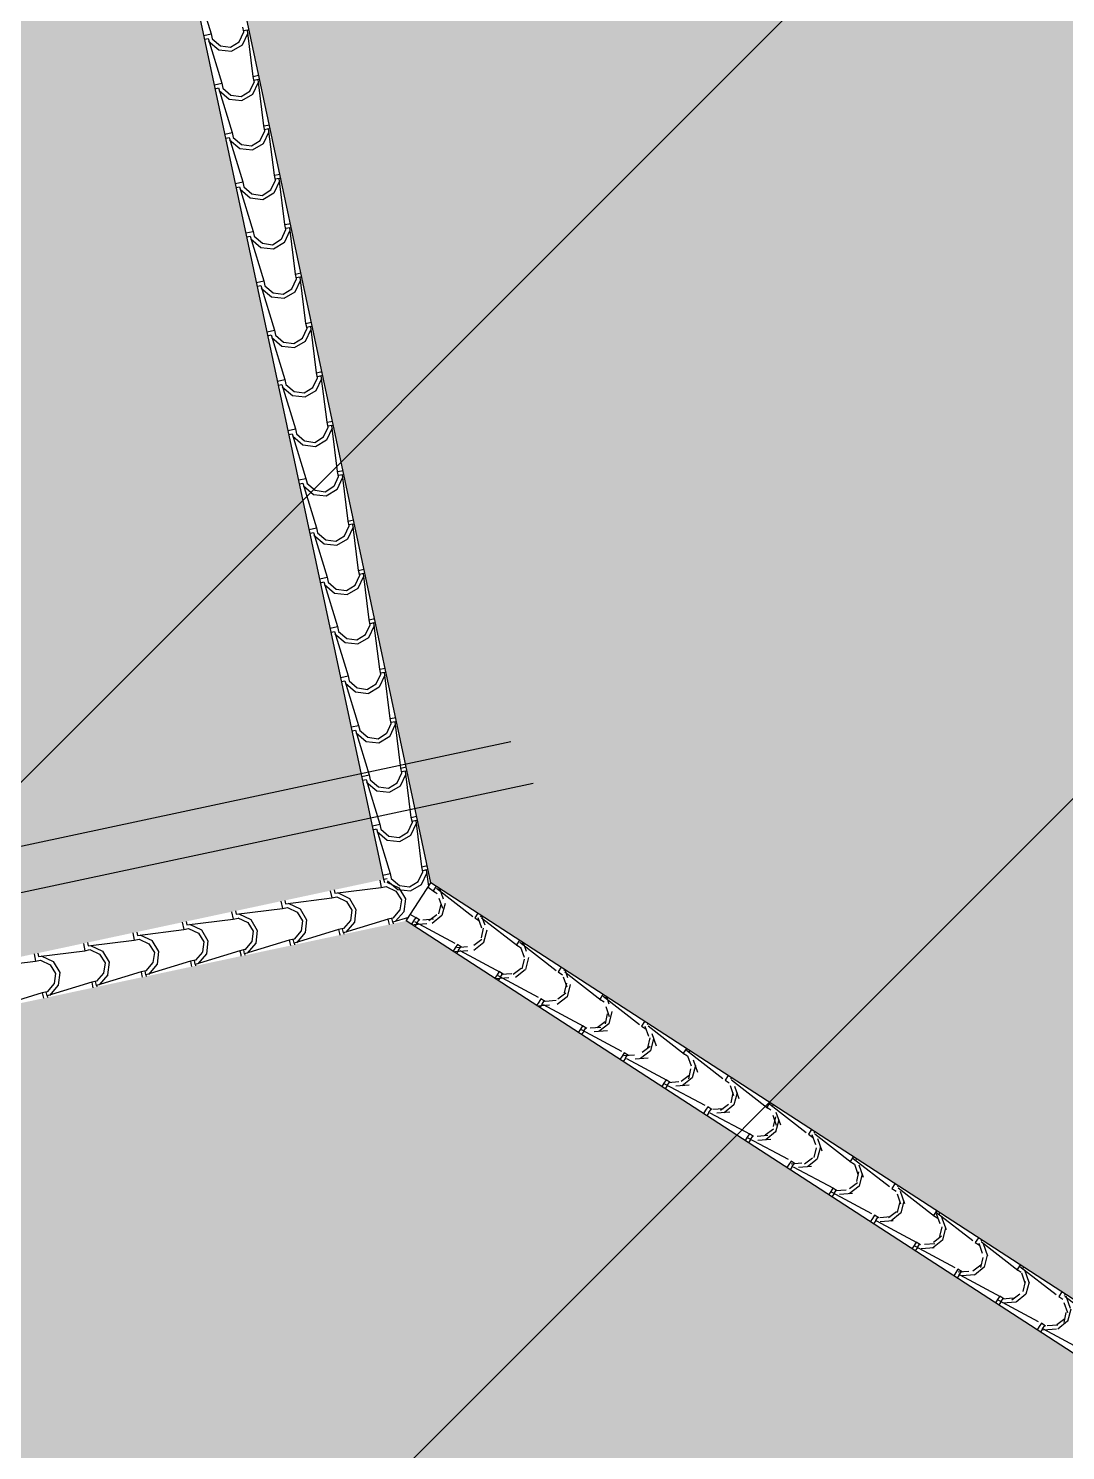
# Model space of a CAD drawing. Header units: millimetres. Extents: x 648844 to 649530, y 1246379 to 1246752.
# Drawn here: x 649046.106 to 649049.538, y 1246525.591 to 1246530.296 of the extents above; entities that cross this region are included whole.
import ezdxf

# ---------------------------------------------------------------- set-up
doc = ezdxf.new("R2010")
doc.units = ezdxf.units.MM
doc.header["$LTSCALE"] = 20
doc.header["$MEASUREMENT"] = 0
doc.layers.get('0').update_dxf_attribs({"linetype": 'CONTINUOUS'})
doc.layers.add('TECHO', color=30, linetype='CONTINUOUS')

# ---------------------------------------------------------------- blocks, each defined once
blk = doc.blocks.new('TEJA45')
at = {"layer": 'TECHO'}
for p, q in [((-3.500007189749034, 0.9300770588549305), (-3.400754738403336, 1.048234568486471)), ((-3.509412505711303, 0.9395193922847085), (-3.512979565302295, 0.943086451875697)), ((-3.306169896513282, 0.9536920293157962), (-3.424327406144826, 0.8544395779700977)), ((-3.618164910221822, 0.8119195882518788), (-3.518912458876123, 0.9300770978834194)), ((-3.530861399734214, 0.8802904329595833), (-3.524953476243887, 0.9240087892122979)), ((-3.518865109162199, 0.9300667888338054), (-3.522432168753198, 0.933633848424801)), ((-3.518865109162228, 0.9300667888337877), (-3.509412505711325, 0.9206141853828846)), ((-3.516489708325459, 0.8829947965161828), (-3.511763441063081, 0.918442005792933)), ((-3.511775656573924, 0.9182510345201713), (-3.499959902260294, 0.9300667888337983)), ((-3.4999599022604, 0.9300667888337983), (-3.509412505711303, 0.9395193922847014)), ((-3.511776022456154, 0.8425981969055734), (-3.530681245673541, 0.8804085627928195)), ((-3.502139469723382, 0.8522564720081682), (-3.516318383446141, 0.8829775089103755)), ((-3.471447450350816, 0.8380651689696457), (-3.502168487253023, 0.8522440826924047)), ((-3.424339074653325, 0.8544459612266415), (-3.436154828966956, 0.8426302069130145)), ((-3.406913548124315, 0.8370204346977168), (-3.42433907465319, 0.8544459612265918)), ((-3.736322630694765, 0.693762117648653), (-3.637070179349067, 0.8119196272801936)), ((-3.649019975290479, 0.7621320565275838), (-3.643112051800152, 0.8058504127802983)), ((-3.637022652298469, 0.8119092456975316), (-3.640589711889469, 0.8154763052885272)), ((-3.637022652298498, 0.8119092456975174), (-3.627570048847595, 0.8024566422466144)), ((-3.634647158939579, 0.7648383154281468), (-3.629920891677202, 0.800285524704897)), ((-3.627570048847574, 0.8213618491484418), (-3.631137108438566, 0.8249289087394338)), ((-3.629933199710202, 0.8000934913838975), (-3.618117445396571, 0.8119092456975245)), ((-3.61811744539667, 0.8119092456975316), (-3.627570048847574, 0.8213618491484347)), ((-3.424327367116383, 0.8355343088429557), (-3.542484876747928, 0.7362818574972572)), ((-3.473990418695976, 0.8237293961773489), (-3.511800784583222, 0.8426346193947367)), ((-3.430350086447064, 0.8294995576763391), (-3.474068442699782, 0.8235916341860161)), ((-3.436022991562787, 0.8426460836249312), (-3.471470200839534, 0.8379198163625574)), ((-3.416366151575211, 0.8275678312468173), (-3.424339074653183, 0.8355407543247892)), ((-3.629933552334919, 0.7244404656576862), (-3.648838775552306, 0.7622508315449323)), ((-3.620295878494325, 0.7341000088174248), (-3.634474792217084, 0.764821045719632)), ((-3.745727591983844, 0.703204306012168), (-3.749294651574829, 0.7067713656031565)), ((-3.542484837719485, 0.7173765883701151), (-3.660642347351029, 0.6181241370244166)), ((-3.592148149943888, 0.705571866298591), (-3.629958515831134, 0.7244770895159789)), ((-3.589603913543165, 0.719908760199516), (-3.620324950445372, 0.734087673922275)), ((-3.548508462881806, 0.7113409821196583), (-3.592226819134524, 0.7054330586293354)), ((-3.554179472650858, 0.7244886330107718), (-3.589626681927605, 0.719762365748398)), ((-3.542496617789602, 0.7362884180903713), (-3.554312372103233, 0.7244726637767442)), ((-3.525071091260585, 0.7188628915614501), (-3.54249661778946, 0.7362884180903251)), ((-3.534523694711481, 0.7094102881105471), (-3.542496617789453, 0.7173832111885154)), ((-3.854480351167602, 0.5756046470455338), (-3.755227899821904, 0.6937621566770744)), ((-3.767178550847227, 0.6439736800919889), (-3.7612706273569, 0.6876920363447034)), ((-3.75518019543474, 0.6937517025612614), (-3.758747255025732, 0.697318762152257)), ((-3.755180195434768, 0.6937517025612472), (-3.745727591983865, 0.6842990991103441)), ((-3.752804609553827, 0.6466818343392049), (-3.74807834229145, 0.682129043615955)), ((-3.748090742846479, 0.6819359482476237), (-3.736274988532848, 0.6937517025612507)), ((-3.736274988532941, 0.6937517025612578), (-3.745727591983844, 0.7032043060121609)), ((-3.748091082213669, 0.6062827344097776), (-3.766996305431057, 0.6440931002970238)), ((-3.738452287264877, 0.6159435456258606), (-3.752631200987636, 0.6466645825280679)), ((-3.707760376733852, 0.601752351428626), (-3.738481413636059, 0.6159312651513851)), ((-3.66065416092588, 0.618130874954101), (-3.67246991523951, 0.606315120640474)), ((-3.643228634396856, 0.6007053484251763), (-3.660654160925731, 0.6181308749540513)), ((-3.972638071640318, 0.4574471764425745), (-3.87338562029462, 0.5756046860741151)), ((-3.885337126403741, 0.5258153036581881), (-3.879429202913414, 0.5695336599109027)), ((-3.873337738571017, 0.5755941594249876), (-3.876904798162009, 0.5791612190159832)), ((-3.873337738571045, 0.5755941594249734), (-3.863885135120142, 0.5661415559740703)), ((-3.863885135120121, 0.5850467628758977), (-3.867452194711113, 0.5886138224668898)), ((-3.866248285982756, 0.5637784051113499), (-3.854432531669126, 0.5755941594249769)), ((-3.854432531669218, 0.5755941594249876), (-3.863885135120121, 0.5850467628758906)), ((-3.66064230832248, 0.5992188678973811), (-3.778799817954024, 0.4999664165516826)), ((-3.710305881191765, 0.5874143364198297), (-3.748116247079011, 0.6063195596372175)), ((-3.666666839313869, 0.59318240656334), (-3.710385195566587, 0.587274483073017)), ((-3.672335953740742, 0.6063311823963673), (-3.707783163017488, 0.6016049151339935)), ((-3.652681237847752, 0.5912527449742733), (-3.660654160925723, 0.5992256680522452)), ((-3.86624861209242, 0.4881250031618727), (-3.885153835309808, 0.5259353690491189)), ((-3.870962060168189, 0.5285253532493641), (-3.866235792905812, 0.5639725625261143)), ((-3.856608696035053, 0.497787082433458), (-3.870787609757812, 0.5285081193356653)), ((-3.778799778925574, 0.481061147424537), (-3.896957288557118, 0.3818086960788385)), ((-3.828463612439649, 0.4692568065410647), (-3.866273978326895, 0.4881620297584526)), ((-3.825916839926194, 0.4835959426584964), (-3.856637876828401, 0.4977748563812554)), ((-3.784825215748612, 0.4750238310066557), (-3.82854357200133, 0.4691159075163327)), ((-3.790492434829723, 0.4881737317820871), (-3.825939644106469, 0.4834474645197133)), ((-3.778811704062157, 0.4999733318178308), (-3.790627458375788, 0.4881575775042037)), ((-3.761386177533133, 0.4825478052889061), (-3.778811704062008, 0.499973331817781)), ((-3.770838780984036, 0.4730952018380066), (-3.778811704062001, 0.4810681249159714)), ((-4.090795792113177, 0.3392897058394375), (-3.991543340767478, 0.4574472154709781)), ((-4.00349570195975, 0.4076569272280004), (-3.997587778469423, 0.451375283480715)), ((-3.99149528170728, 0.4574366162887209), (-3.995062341298265, 0.4610036758797094)), ((-3.991495281707316, 0.4574366162886996), (-3.982042678256413, 0.4479840128377965)), ((-3.98911951078243, 0.4103688721604328), (-3.984393243520053, 0.445816081437183)), ((-3.982042678256384, 0.4668892197396239), (-3.985609737847369, 0.4704562793306124)), ((-3.984405829119034, 0.4456208619750761), (-3.972590074805403, 0.4574366162887031)), ((-3.972590074805481, 0.4574366162887173), (-3.982042678256384, 0.4668892197396204)), ((-3.984406141971199, 0.3699672719140104), (-4.003311365188587, 0.4077776378012565)), ((-3.974765104806004, 0.379630619242711), (-3.988944018528763, 0.4103516561449183)), ((-3.944073303117726, 0.3654395338879866), (-3.974794340019933, 0.3796184476107456)), ((-3.896969247198435, 0.3818157886815605), (-3.908785001512065, 0.3700000343679335)), ((-3.879543720669396, 0.3643902621526323), (-3.896969247198271, 0.3818157886815072)), ((-4.208953512586021, 0.2211322352363077), (-4.109701061240322, 0.3392897448678482)), ((-4.121654277516505, 0.2894985507923984), (-4.115746354026179, 0.333216907045113)), ((-4.109652824843558, 0.3392790731524506), (-4.11321988443455, 0.3428461327434462)), ((-4.109652824843586, 0.3392790731524329), (-4.100200221392683, 0.3298264697015298)), ((-4.100200221392662, 0.3487316766033537), (-4.103767280983654, 0.3522987361943422)), ((-4.102563372255311, 0.3274633188388023), (-4.09074761794168, 0.3392790731524293)), ((-4.090747617941759, 0.3392790731524435), (-4.100200221392662, 0.3487316766033466)), ((-3.896957249528676, 0.3629034269516929), (-4.01511475916022, 0.2636509756059944)), ((-3.946621343687589, 0.3510992766623282), (-3.984431709574835, 0.3700044998797161)), ((-3.902983592182473, 0.3568652554500957), (-3.946701948435191, 0.3509573319597727)), ((-3.908648915917794, 0.3700162811679313), (-3.944096125194541, 0.3652900139055575)), ((-3.888996324120292, 0.3549376587017328), (-3.896969247198264, 0.3629105817797047)), ((-4.10256367184995, 0.2518095406661018), (-4.121468895067338, 0.289619906553348)), ((-4.107276961396558, 0.2922123910723933), (-4.10255069413418, 0.3276596003491434)), ((-4.092921513576556, 0.2614741560511469), (-4.107100427299315, 0.2921951929533542)), ((-4.015114720131734, 0.2447457064788843), (-4.133272229763278, 0.1454932551331858)), ((-4.064779074935451, 0.2329417467835526), (-4.102589440822697, 0.2518469700009405)), ((-4.062229766308398, 0.247283125117093), (-4.092950803210606, 0.2614620388398521)), ((-4.021141968616334, 0.2387066798935287), (-4.064860324869052, 0.2327987564032057)), ((-4.026805397007671, 0.2518588305535268), (-4.062252606284417, 0.247132563291153)), ((-4.015126790334712, 0.2636582455452903), (-4.026942544648342, 0.2518424912316632)), ((-3.997701263805673, 0.246232719016362), (-4.015126790334548, 0.263658245545237)), ((-4.007153867256569, 0.2367801155654625), (-4.015126790334541, 0.2447530386434345)), ((-4.327111233058744, 0.1029747646333448), (-4.227858781713046, 0.2211322742648854)), ((-4.239812853073012, 0.1713401743586012), (-4.233904929582685, 0.2150585306113157)), ((-4.227810367979828, 0.2211215300161697), (-4.231377427570827, 0.2246885896071689)), ((-4.227810367979856, 0.2211215300161555), (-4.218357764528953, 0.2116689265652525)), ((-4.22543441201104, 0.1740559099816537), (-4.220708144748663, 0.2095031192584038)), ((-4.218357764528932, 0.2305741334670763), (-4.221924824119924, 0.2341411930580684)), ((-4.220720915391588, 0.2093057757025285), (-4.208905161077958, 0.2211215300161555)), ((-4.208905161078029, 0.2211215300161768), (-4.218357764528932, 0.2305741334670799)), ((-4.220721201728708, 0.1336518094182217), (-4.239626424946096, 0.1714621753054679)), ((-4.211077922346732, 0.1433176928587514), (-4.225256836069491, 0.1740387297609587)), ((-4.180386229499931, 0.1291267163465832), (-4.211107266402138, 0.1433056300693423)), ((-4.133284333470989, 0.14550070240902), (-4.14510008778462, 0.133684948095393)), ((-4.115858806941944, 0.1280751758800847), (-4.133284333470819, 0.1455007024089596)), ((-4.381066017177957, 0.06124925080029442), (-4.346016502185769, 0.1029748036619225)), ((-4.35797142862927, 0.05318179792661226), (-4.352063505138943, 0.09690015417932685)), ((-4.345967911116098, 0.1029639868798995), (-4.349534970707083, 0.106531046470888)), ((-4.345967911116134, 0.1029639868798853), (-4.336515307665231, 0.09351138342898224)), ((-4.336515307665202, 0.1124165903308096), (-4.340082367256187, 0.1159836499217981)), ((-4.338878458527866, 0.0911482325662547), (-4.327062704214235, 0.1029639868798817)), ((-4.327062704214299, 0.1029639868798995), (-4.336515307665202, 0.1124165903308025)), ((-4.13327219073485, 0.1265879860060402), (-4.251429700366394, 0.02733553466034166)), ((-4.182936806183349, 0.1147842169048019), (-4.220747172070595, 0.1336894401221898)), ((-4.139300345048383, 0.1205481043372068), (-4.183018701301101, 0.1146401808468838)), ((-4.144961878098442, 0.1337013799390085), (-4.180409087375189, 0.1289751126766348)), ((-4.12531141039284, 0.1186225724291852), (-4.133284333470812, 0.1265954955071535)), ((-4.381066017177965, 0.07500000000003837), (-4.381066017177972, -0.07499999999996376)), ((-4.338878731607451, 0.01549407817028481), (-4.357783954824839, 0.05330444405753099)), ((-4.343591862625289, 0.05589942889270816), (-4.338865595362911, 0.09134663816945832)), ((-4.329234331117675, 0.02516122966800793), (-4.343413244840434, 0.05588226657021522)), ((-4.30109453743124, -0.003373312973963039), (-4.338904903318486, 0.01553191024342482)), ((-4.30109453743124, 0.003373312974005671), (-4.338904903318486, -0.01553191024338219)), ((-4.298542692691456, 0.01097030757607342), (-4.329263729593663, 0.02514922129883246)), ((-4.257458721482493, -0.002389528778763861), (-4.301177077735211, 0.003518394711559125)), ((-4.257458721483125, 0.002389528780526007), (-4.301177077735844, -0.003518394709796979)), ((-4.263118359186514, 0.01554392932484205), (-4.29856556846326, 0.01081766206246826)), ((-4.251441876607267, 0.02734315927274977), (-4.263257630920897, 0.01552740495912275)), ((-4.234016350078214, 0.009917632743814409), (-4.251441876607089, 0.02734315927269293)), ((-4.243468953529117, 0.0004650292929184729), (-4.251441876607082, 0.008437952370883295)), ((-4.338878731607565, -0.01549407817016046), (-4.357783954824953, -0.05330444405740664)), ((-4.329234331119117, -0.0251612296676953), (-4.343413244841877, -0.05588226656990258)), ((-4.298542692692415, -0.01097030757503248), (-4.329263729594622, -0.02514922129779151)), ((-4.26311835918694, -0.01554392932355597), (-4.298565568463687, -0.01081766206118218)), ((-4.251441876607259, -0.0273431592726503), (-4.26325763092089, -0.01552740495902327)), ((-4.243468953529124, -0.0004650292928261024), (-4.251441876607103, -0.008437952370801582)), ((-4.234016350078228, -0.009917632743729143), (-4.251441876607103, -0.02734315927260411)), ((-4.133272190734765, -0.1265879860058945), (-4.251429700366309, -0.027335534660196)), ((-4.381066017177957, -0.06124925080087706), (-4.346016502186039, -0.102974803662196)), ((-4.35797142863111, -0.05318179792779887), (-4.352063505140784, -0.09690015418051345)), ((-4.345967911116119, -0.1029639868798107), (-4.336515307665216, -0.09351138342890764)), ((-4.343591862623768, -0.05589942889180222), (-4.338865595361391, -0.09134663816855237)), ((-4.338878458527873, -0.09114823256618365), (-4.327062704214242, -0.1029639868798107)), ((-4.345967911116119, -0.1029639868798178), (-4.349534970707111, -0.1065310464708098)), ((-4.336515307665216, -0.1124165903307208), (-4.340082367256201, -0.1159836499217093)), ((-4.327062704214313, -0.1029639868798071), (-4.336515307665216, -0.1124165903307102)), ((-4.327111233059028, -0.1029747646336112), (-4.22785878171333, -0.2211322742651518)), ((-4.220721201728821, -0.133651809418069), (-4.239626424946209, -0.1714621753053152)), ((-4.182936806183335, -0.1147842169047451), (-4.220747172070581, -0.1336894401221329)), ((-4.18038622950089, -0.1291267163455458), (-4.211107266403097, -0.1433056300683049)), ((-4.139300345048618, -0.1205481043353416), (-4.183018701301336, -0.1146401808450186)), ((-4.144961878097952, -0.1337013799378433), (-4.180409087374699, -0.1289751126754695)), ((-4.133284333470982, -0.1455007024089205), (-4.145100087784613, -0.1336849480952935)), ((-4.125311410392847, -0.1186225724290999), (-4.133284333470819, -0.1265954955070754)), ((-4.115858806941951, -0.1280751758799994), (-4.133284333470826, -0.1455007024088779)), ((-4.239812853075087, -0.1713401743580043), (-4.23390492958476, -0.2150585306107189)), ((-4.225434412009413, -0.1740559099816323), (-4.220708144747036, -0.2095031192583825)), ((-4.211077922348551, -0.1433176928592701), (-4.22525683607131, -0.1740387297614774)), ((-4.015114720131677, -0.2447457064787315), (-4.133272229763222, -0.145493255133033)), ((-4.227810367979835, -0.2211215300160916), (-4.231377427570827, -0.22468858960708)), ((-4.227810367979849, -0.2211215300160809), (-4.218357764528946, -0.2116689265651779)), ((-4.218357764528939, -0.2305741334669946), (-4.221924824119924, -0.2341411930579831)), ((-4.220720915391595, -0.2093057757024575), (-4.208905161077965, -0.2211215300160845)), ((-4.208905161078043, -0.2211215300160916), (-4.218357764528946, -0.2305741334669946)), ((-4.208953512586156, -0.2211322352367517), (-4.109701061240457, -0.3392897448682923)), ((-4.064779074935444, -0.2329417467835064), (-4.10258944082269, -0.2518469700008943)), ((-4.021141968615652, -0.2387066798917949), (-4.06486032486837, -0.232798756401472)), ((-4.102563671850049, -0.2518095406659526), (-4.121468895067437, -0.2896199065531988)), ((-4.092921513577991, -0.2614741560508413), (-4.10710042730075, -0.2921951929530486)), ((-4.062229766308533, -0.2472831251156791), (-4.092950803210741, -0.2614620388384381)), ((-4.026805397007173, -0.2518588305523757), (-4.06225260628392, -0.2471325632900019)), ((-4.015126790334705, -0.2636582455451908), (-4.026942544648335, -0.2518424912315638)), ((-4.007153867256584, -0.2367801155653737), (-4.015126790334556, -0.2447530386433456)), ((-3.997701263805688, -0.2462327190162696), (-4.015126790334563, -0.2636582455451446)), ((-3.896957249528668, -0.3629034269514939), (-4.015114759160213, -0.2636509756057954)), ((-4.121654277518559, -0.2894985507918193), (-4.115746354028232, -0.3332169070445339)), ((-4.107276961395293, -0.2922123910696612), (-4.102550694132916, -0.3276596003464114)), ((-4.102563372255318, -0.3274633188387313), (-4.090747617941688, -0.3392790731523583)), ((-4.109652824843572, -0.3392790731523618), (-4.113219884434571, -0.3428461327433574)), ((-4.109652824843586, -0.3392790731523547), (-4.100200221392683, -0.3298264697014517)), ((-4.100200221392676, -0.3487316766032613), (-4.103767280983661, -0.3522987361942498)), ((-4.090747617941773, -0.3392790731523512), (-4.100200221392676, -0.3487316766032542)), ((-4.09079579211361, -0.3392897058395334), (-3.991543340767912, -0.457447215471074)), ((-3.984406141971292, -0.3699672719138363), (-4.003311365188679, -0.4077776378010824)), ((-3.946621343687561, -0.3510992766622749), (-3.984431709574807, -0.3700044998796628)), ((-3.94407330311784, -0.3654395338865797), (-3.974794340020047, -0.3796184476093387)), ((-3.902983592182693, -0.3568652554482519), (-3.946701948435411, -0.3509573319579289)), ((-3.908648915918178, -0.3700162811666665), (-3.944096125194925, -0.3652900139042927)), ((-3.896969247198427, -0.381815788681461), (-3.908785001512058, -0.370000034367834)), ((-3.888996324120313, -0.354937658701644), (-3.896969247198278, -0.3629105817796088)), ((-3.87954372066941, -0.3643902621525434), (-3.896969247198278, -0.3818157886814149)), ((-4.003495701961803, -0.4076569272274284), (-3.997587778471477, -0.451375283480143)), ((-3.989119510780938, -0.4103688721594914), (-3.984393243518561, -0.4458160814362415)), ((-3.974765104807034, -0.3796306192415919), (-3.988944018529793, -0.4103516561437992)), ((-3.778799778925574, -0.4810611474243274), (-3.896957288557118, -0.3818086960786289)), ((-3.991495281707294, -0.457436616288625), (-3.995062341298279, -0.4610036758796134)), ((-3.991495281707302, -0.457436616288625), (-3.982042678256398, -0.4479840128377219)), ((-3.982042678256391, -0.4668892197395316), (-3.985609737847383, -0.47045627933052)), ((-3.984405829119041, -0.4456208619750051), (-3.97259007480541, -0.4574366162886321)), ((-3.972590074805495, -0.457436616288625), (-3.982042678256398, -0.466889219739528)), ((-3.972638071640603, -0.4574471764428409), (-3.873385620294904, -0.5756046860743815)), ((-3.828463612439656, -0.4692568065410221), (-3.866273978326902, -0.4881620297584099)), ((-3.784825215747915, -0.4750238310049539), (-3.828543572000633, -0.4691159075146309)), ((-3.866248612092527, -0.4881250031617235), (-3.885153835309914, -0.5259353690489696)), ((-3.856608696036851, -0.4977870824339909), (-3.87078760975961, -0.5285081193361982)), ((-3.825916839927132, -0.4835959426574767), (-3.856637876829339, -0.4977748563802358)), ((-3.790492434830099, -0.4881737317808401), (-3.825939644106846, -0.4834474645184663)), ((-3.77881170406215, -0.4999733318177313), (-3.790627458375781, -0.4881575775041043)), ((-3.770838780984029, -0.4730952018379142), (-3.778811704062008, -0.4810681249158897)), ((-3.761386177533133, -0.4825478052888172), (-3.778811704062015, -0.4999733318176993)), ((-3.660642308322466, -0.5992188678971608), (-3.77879981795401, -0.4999664165514623)), ((-3.885337126405283, -0.5258153036612399), (-3.879429202914956, -0.5695336599139544)), ((-3.870962060166704, -0.5285253532484191), (-3.866235792904327, -0.5639725625251693)), ((-3.866248285982763, -0.5637784051112789), (-3.854432531669133, -0.5755941594249059)), ((-3.873337738571024, -0.5755941594249059), (-3.876904798162016, -0.5791612190158979)), ((-3.873337738571038, -0.5755941594248988), (-3.863885135120135, -0.5661415559739957)), ((-3.863885135120128, -0.585046762875816), (-3.86745219471112, -0.5886138224668045)), ((-3.854432531669225, -0.575594159424913), (-3.863885135120128, -0.585046762875816)), ((-3.854480351167879, -0.5756046470457967), (-3.755227899822181, -0.6937621566773373)), ((-3.748091082213755, -0.6062827344096036), (-3.766996305431142, -0.6440931002968497)), ((-3.710305881191751, -0.5874143364197764), (-3.748116247078997, -0.6063195596371642)), ((-3.707760376734775, -0.60175235142761), (-3.738481413636983, -0.615931265150369)), ((-3.666666839314047, -0.5931824065615281), (-3.710385195566765, -0.5872744830712051)), ((-3.672335953740216, -0.6063311823952517), (-3.707783163016963, -0.601604915132878)), ((-3.660654160925873, -0.6181308749540015), (-3.672469915239503, -0.6063151206403745)), ((-3.652681237847766, -0.591252744974188), (-3.660654160925738, -0.5992256680521599)), ((-3.64322863439687, -0.6007053484250875), (-3.660654160925738, -0.6181308749539589)), ((-3.76717855084901, -0.643973680093243), (-3.761270627358684, -0.6876920363459575)), ((-3.75280460955247, -0.6466818343373433), (-3.748078342290093, -0.6821290436140934)), ((-3.738452287266668, -0.6159435456263971), (-3.752631200989427, -0.6466645825286044)), ((-3.542484837719407, -0.7173765883699588), (-3.660642347350951, -0.6181241370242603)), ((-3.755180195434754, -0.6937517025611761), (-3.758747255025746, -0.6973187621521681)), ((-3.755180195434768, -0.693751702561169), (-3.745727591983865, -0.684299099110266)), ((-3.745727591983851, -0.7032043060120756), (-3.749294651574843, -0.7067713656030641)), ((-3.748090742846486, -0.6819359482475527), (-3.736274988532855, -0.6937517025611797)), ((-3.736274988532955, -0.693751702561169), (-3.745727591983858, -0.7032043060120721)), ((-3.736322630694985, -0.6937621176489728), (-3.637070179349287, -0.8119196272805134)), ((-3.592148149943888, -0.705571866298552), (-3.629958515831134, -0.7244770895159398)), ((-3.548508462881067, -0.7113409821179886), (-3.592226819133785, -0.7054330586276656)), ((-3.629933552335011, -0.7244404656575156), (-3.648838775552399, -0.7622508315447618)), ((-3.620295878495718, -0.7341000088171477), (-3.634474792218477, -0.7648210457193549)), ((-3.589603913543264, -0.7199087601981269), (-3.620324950445472, -0.7340876739208859)), ((-3.554179472650326, -0.7244886330096598), (-3.589626681927072, -0.719762365747286)), ((-3.542496617789595, -0.7362884180902718), (-3.554312372103226, -0.7244726637766448)), ((-3.534523694711496, -0.7094102881104618), (-3.54249661778946, -0.7173832111884266)), ((-3.525071091260592, -0.7188628915613613), (-3.542496617789467, -0.7362884180902363)), ((-3.424327367116369, -0.8355343088427567), (-3.542484876747913, -0.7362818574970582)), ((-3.649019975292497, -0.7621320565270508), (-3.64311205180217, -0.8058504127797654)), ((-3.634647158938243, -0.764838315426271), (-3.629920891675866, -0.8002855247030212)), ((-3.637022652298477, -0.8119092456974428), (-3.640589711889469, -0.8154763052884348)), ((-3.637022652298491, -0.8119092456974428), (-3.627570048847588, -0.8024566422465398)), ((-3.627570048847581, -0.821361849148353), (-3.631137108438573, -0.8249289087393414)), ((-3.629933199710209, -0.8000934913838265), (-3.618117445396578, -0.8119092456974535)), ((-3.618117445396678, -0.8119092456974499), (-3.627570048847581, -0.821361849148353)), ((-3.618164910222042, -0.8119195882522163), (-3.518912458876343, -0.9300770978837569)), ((-3.51177602245626, -0.8425981969054241), (-3.530681245673648, -0.8804085627926703)), ((-3.473990418696012, -0.8237293961773169), (-3.511800784583258, -0.8426346193947047)), ((-3.471447450351725, -0.8380651689686403), (-3.502168487253932, -0.8522440826913993)), ((-3.430350086447213, -0.8294995576745663), (-3.474068442699931, -0.8235916341842433)), ((-3.436022991562247, -0.8426460836238334), (-3.471470200838993, -0.8379198163614596)), ((-3.424339074653318, -0.854445961226542), (-3.436154828966949, -0.842630206912915)), ((-3.416366151575225, -0.827567831246732), (-3.42433907465319, -0.8355407543246969)), ((-3.406913548124322, -0.8370204346976315), (-3.424339074653197, -0.8544459612265065)), ((-3.530861399736224, -0.8802904329590646), (-3.524953476245898, -0.9240087892117792)), ((-3.516489708323888, -0.8829947965161011), (-3.511763441061511, -0.9184420057928513)), ((-3.502139469724781, -0.8522564720078947), (-3.51631838344754, -0.882977508910102)), ((-3.306169896513211, -0.9536920293156292), (-3.424327406144755, -0.8544395779699308)), ((-3.518865109162206, -0.9300667888337131), (-3.522432168753198, -0.9336338484247051)), ((-3.518865109162221, -0.9300667888337131), (-3.509412505711317, -0.92061418538281)), ((-3.50941250571131, -0.9395193922846232), (-3.512979565302302, -0.9430864518756117)), ((-3.511775656573931, -0.9182510345201003), (-3.499959902260301, -0.9300667888337273)), ((-3.499959902260414, -0.9300667888337202), (-3.509412505711317, -0.9395193922846232)), ((-3.500007189749233, -0.9300770588552822), (-3.400754738403535, -1.048234568486823)), ((-3.393618492577495, -0.9607559281533291), (-3.412523715794883, -0.9985662940405753)), ((-3.383983060954591, -0.9704129352002937), (-3.39816197467735, -1.001133972102501)), ((-3.355832687448071, -0.9418869260560534), (-3.393643053335317, -0.9607921492734413)), ((-3.353290987160214, -0.9562215777391607), (-3.384012024062422, -0.9704004914619198)), ((-3.312191710013344, -0.9476581332311405), (-3.355910066266063, -0.9417502097408175)), ((-3.317866510474161, -0.9608035342380035), (-3.353313719750908, -0.9560772669756297)), ((-3.306181531517041, -0.9726035043628123), (-3.317997285830671, -0.9607877500491853)), ((-3.298208608438955, -0.9457253743830059), (-3.30618153151692, -0.9536982974609707)), ((-3.288756004988052, -0.9551779778339053), (-3.30618153151692, -0.9726035043627768)), ((-3.188012425910209, -1.071849749788395), (-3.306169935541753, -0.9725972984426967)), ((-3.412702824179448, -0.9984488093946737), (-3.406794900689121, -1.042167165647388)), ((-3.398332257709647, -1.001151277605036), (-3.39360599044727, -1.036598486881786)), ((-3.400707566025936, -1.048224331969987), (-3.404274625616935, -1.051791391560982)), ((-3.40070756602595, -1.048224331969987), (-3.391254962575047, -1.038771728519084)), ((-3.391254962575033, -1.057676935420893), (-3.394822022166032, -1.061243995011893)), ((-3.393618113437654, -1.036408577656374), (-3.381802359124023, -1.048224331970001)), ((-3.381802359124137, -1.04822433196999), (-3.39125496257504, -1.057676935420893)), ((-3.381849469276574, -1.048234529458174), (-3.282597017930875, -1.166392039089715)), ((-3.275460962698737, -1.078913659401216), (-3.294366185916125, -1.116724025288462)), ((-3.237674956200188, -1.060044455934815), (-3.275485322087434, -1.078949679152203)), ((-3.235134523970345, -1.074377986510438), (-3.265855560872552, -1.088556900233197)), ((-3.194033333579469, -1.065816708787722), (-3.237751689832187, -1.059908785297399)), ((-3.199710029384271, -1.078960984852415), (-3.235157238661017, -1.074234717590041)), ((-3.188023988380763, -1.090761047499083), (-3.199839742694394, -1.078945293185456)), ((-3.180051065302678, -1.063882917519276), (-3.188023988380642, -1.071855840597241)), ((-3.170598461851775, -1.073335520970172), (-3.188023988380657, -1.090761047499054)), ((-3.294544248622685, -1.11660718583029), (-3.288636325132359, -1.160325542083005)), ((-3.280174807095413, -1.119307758693967), (-3.275448539833036, -1.154754967970717)), ((-3.265826652184032, -1.088569398391872), (-3.280005565906791, -1.119290435294079)), ((-3.069854955307157, -1.19000747026119), (-3.188012464938701, -1.090755018915491)), ((-3.282550022889659, -1.166381875106257), (-3.286117082480651, -1.169948934697253)), ((-3.28255002288968, -1.166381875106261), (-3.273097419438777, -1.156929271655358)), ((-3.27309741943877, -1.175834478557171), (-3.276664479029762, -1.179401538148159)), ((-3.275460570301377, -1.154566120792648), (-3.263644815987746, -1.166381875106275)), ((-3.263644815987867, -1.166381875106268), (-3.27309741943877, -1.175834478557171)), ((-3.263691748803474, -1.166392000061592), (-3.164439297457776, -1.284549509693132)), ((-3.157303432819972, -1.1970713906491), (-3.17620865603736, -1.234881756536346)), ((-3.147670243413842, -1.206725861584275), (-3.161849157136601, -1.237446898486482)), ((-3.119517224952311, -1.178201985813583), (-3.157327590839557, -1.197107209030971)), ((-3.116978060777157, -1.192534395280195), (-3.147699097679364, -1.206713309002954)), ((-3.075874957146496, -1.183975284344175), (-3.119593313399214, -1.178067360853852)), ((-3.08155354829529, -1.197118435466706), (-3.117000757572036, -1.192392168204332)), ((-3.069866445244486, -1.208918590635353), (-3.081682199558117, -1.197102836321726)), ((-3.061893522166407, -1.18204046065555), (-3.069866445244372, -1.190013383733515)), ((-3.052440918715504, -1.191493064106449), (-3.069866445244379, -1.208918590635328)), ((-2.951697484704049, -1.308165190734027), (-3.069854994335593, -1.208912739388328)), ((-3.176385673066171, -1.234765562264094), (-3.170477749575845, -1.278483918516809)), ((-3.162017356481186, -1.237464239782895), (-3.157291089218809, -1.272911449059645)), ((-3.164392479753388, -1.284539418242531), (-3.16795953934438, -1.288106477833523)), ((-3.16439247975341, -1.284539418242531), (-3.154939876302507, -1.275086814791628)), ((-3.154939876302493, -1.293992021693445), (-3.158506935893477, -1.297559081284433)), ((-3.157303027165099, -1.272723663928922), (-3.145487272851469, -1.284539418242549)), ((-3.145487272851589, -1.284539418242534), (-3.154939876302493, -1.293992021693438)), ((-3.145534028330822, -1.284549470664484), (-3.046281576985123, -1.402706980296024)), ((-3.0391459029412, -1.315229121896984), (-3.058051126158588, -1.35303948778423)), ((-3.001359493704399, -1.296359515692334), (-3.039169859591645, -1.315264738909722)), ((-2.998821597585632, -1.310690804050708), (-3.029542634487839, -1.324869717773467)), ((-2.957716580713537, -1.302133859900632), (-3.001434936966255, -1.296225936410309)), ((-2.963397067206301, -1.315275886081), (-2.998844276483048, -1.310549618818627)), ((-2.951708902108209, -1.327076133771623), (-2.963524656421839, -1.315260379457996)), ((-2.943735979030137, -1.30019800379182), (-2.951708902108109, -1.308170926869789)), ((-2.934283375579234, -1.309650607242723), (-2.951708902108116, -1.327076133771605)), ((-3.058227097509651, -1.352923938697906), (-3.052319174019324, -1.39664229495062)), ((-3.043859905866945, -1.355620720871823), (-3.039133638604568, -1.391067930148573)), ((-3.029513834642891, -1.324882324775018), (-3.04369274836565, -1.355603361677225)), ((-2.833540014100954, -1.426322911206864), (-2.951697523732498, -1.327070459861165)), ((-3.046234936617125, -1.402696961378805), (-3.049801996208117, -1.406264020969793)), ((-3.046234936617132, -1.402696961378801), (-3.036782333166229, -1.393244357927898)), ((-3.039145484028822, -1.390881207065195), (-3.027329729715191, -1.402696961378822)), ((-3.027329729715319, -1.402696961378808), (-3.036782333166222, -1.412149564829711)), ((-3.027376307857871, -1.402706941267724), (-2.928123856512173, -1.520864450899264)), ((-3.036782333166229, -1.412149564829722), (-3.040349392757221, -1.415716624420718)), ((-2.920988373062443, -1.433386853144871), (-2.93989359627983, -1.471197219032117)), ((-2.911357425872332, -1.4430387879666), (-2.925536339595091, -1.473759824868807)), ((-2.883201762456508, -1.414517045571095), (-2.921012128343754, -1.433422268788483)), ((-2.880665134394938, -1.428847212821609), (-2.911386171297146, -1.443026126544368)), ((-2.839558204278752, -1.420292435457334), (-2.883276560531471, -1.414384511967011)), ((-2.845240586117313, -1.433433336695291), (-2.88068779539406, -1.428707069432917)), ((-2.833551358971931, -1.445233676907893), (-2.845367113285562, -1.433417922594266)), ((-2.82557843589386, -1.418355546928094), (-2.833551358971832, -1.426328470006062)), ((-2.816125832442957, -1.427808150378997), (-2.833551358971832, -1.445233676907872)), ((-2.715382543497938, -1.544480631679626), (-2.833540053129482, -1.445228180333928)), ((-2.94006852195313, -1.471082315131714), (-2.934160598462803, -1.514800671384428)), ((-2.925702455252711, -1.473777201960754), (-2.920976187990334, -1.509224411237504)), ((-2.928077393480848, -1.520854504515079), (-2.931644453071847, -1.524421564106078)), ((-2.928077393480862, -1.520854504515082), (-2.918624790029959, -1.511401901064179)), ((-2.918624790029945, -1.530307107965989), (-2.922191849620937, -1.533874167556977)), ((-2.920987940892545, -1.509038750201469), (-2.909172186578914, -1.520854504515096)), ((-2.909172186579042, -1.520854504515082), (-2.918624790029945, -1.530307107965985)), ((-2.90921858738551, -1.520864411870264), (-2.809966136039812, -1.639021921501804)), ((-2.802830843183706, -1.551544584392804), (-2.821736066401094, -1.58935495028005)), ((-2.765044031208639, -1.53267457544986), (-2.802854397095885, -1.551579798667248)), ((-2.762508671203413, -1.547003621592122), (-2.793229708105621, -1.561182535314881)), ((-2.721399827845794, -1.538451011013787), (-2.765118184098512, -1.532543087523464)), ((-2.727084105028339, -1.551590787309578), (-2.762531314305086, -1.546864520047205)), ((-2.715393815835654, -1.563391220044164), (-2.727209570149284, -1.551575465730537)), ((-2.70742089275759, -1.536513090064368), (-2.715393815835554, -1.544486013142333)), ((-2.697968289306687, -1.545965693515264), (-2.715393815835561, -1.563391220044142)), ((-2.821909946396609, -1.589240691565525), (-2.816002022906282, -1.63295904781824)), ((-2.807545004638243, -1.591933683051483), (-2.802818737375866, -1.627380892328233)), ((-2.793201017101389, -1.561195251157347), (-2.807379930824148, -1.591916288059554)), ((-2.597225072894837, -1.662638352152463), (-2.715382582526381, -1.563385900806765)), ((-2.809919850344571, -1.639012047651349), (-2.813486909935563, -1.642579107242341)), ((-2.809919850344592, -1.639012047651342), (-2.800467246893689, -1.629559444200439)), ((-2.802830397756267, -1.627196293337743), (-2.791014643442637, -1.63901204765137)), ((-2.791014643442779, -1.639012047651352), (-2.800467246893682, -1.648464651102255)), ((-2.791060866912552, -1.639021882473511), (-2.691808415566854, -1.757179392105051)), ((-2.800467246893675, -1.648464651102259), (-2.80403430648466, -1.652031710693247)), ((-2.684673313304934, -1.669702315640684), (-2.703578536522322, -1.70751268152793)), ((-2.675044608331199, -1.679351714349746), (-2.689223522053958, -1.710072751251953)), ((-2.646886299960727, -1.650832105328611), (-2.684696665847973, -1.669737328545999)), ((-2.644352208011057, -1.665160030362259), (-2.675073244913264, -1.679338944085018)), ((-2.603241451412842, -1.656609586570244), (-2.64695980766556, -1.650701663079921)), ((-2.608927623939351, -1.669748237923873), (-2.644374833216098, -1.665021970661499)), ((-2.597236272699377, -1.681548763180434), (-2.609052027013007, -1.669733008866807)), ((-2.589263349621319, -1.654670633200642), (-2.597236272699284, -1.662643556278606)), ((-2.579810746170416, -1.664123236651537), (-2.597236272699291, -1.681548763180416)), ((-2.479067602291742, -1.780796072625296), (-2.597225111923287, -1.681543621279598)), ((-2.703751370840337, -1.707399067997532), (-2.69784344735001, -1.751117424250246)), ((-2.689387554024243, -1.710090164138617), (-2.684661286761866, -1.745537373415367)), ((-2.6917623072083, -1.757169590787623), (-2.695329366799299, -1.760736650378618)), ((-2.691762307208315, -1.757169590787623), (-2.682309703757412, -1.74771698733672)), ((-2.682309703757404, -1.766622194238533), (-2.685876763348396, -1.770189253829525)), ((-2.68467285461999, -1.745353836474017), (-2.672857100306359, -1.757169590787644)), ((-2.672857100306501, -1.757169590787626), (-2.682309703757404, -1.766622194238529)), ((-2.672903146439751, -1.757179353076573), (-2.573650695094052, -1.875336862708114)), ((-2.528728568712808, -1.768989635207362), (-2.566538934600054, -1.78789485842475)), ((-2.526195744820356, -1.783316439133152), (-2.556916781722563, -1.797495352855911)), ((-2.485083074978959, -1.774768162126826), (-2.528801431231678, -1.768860238636503)), ((-2.490771142848558, -1.787905688538405), (-2.526218352125305, -1.783179421276031)), ((-2.471105806485042, -1.772828176336908), (-2.479078729563014, -1.780801099414884)), ((-2.461653203034139, -1.782280779787811), (-2.479078729563021, -1.799706306316693)), ((-2.585592795284057, -1.825557444429538), (-2.579684871793731, -1.869275800682253)), ((-2.566515783426183, -1.787860046888596), (-2.585421006643571, -1.825670412775843)), ((-2.571230103409881, -1.828246645228447), (-2.566503836147504, -1.863693854505197)), ((-2.556888199560625, -1.797508177541324), (-2.571067113283384, -1.828229214443532)), ((-2.479078729563099, -1.799706306316704), (-2.49089448387673, -1.787890552003077)), ((-2.360910131688691, -1.898953793098098), (-2.479067641320235, -1.799701341752399)), ((-2.57360476407203, -1.8753271339239), (-2.577171823663022, -1.878894193514888)), ((-2.573604764072044, -1.875327133923896), (-2.564152160621141, -1.865874530472993)), ((-2.566515311483712, -1.863511379610291), (-2.554699557170082, -1.875327133923918)), ((-2.554699557170231, -1.8753271339239), (-2.564152160621134, -1.884779737374803)), ((-2.554745425967099, -1.875336823679472), (-2.4554929746214, -1.993494333311013)), ((-2.564152160621134, -1.88477973737481), (-2.567719220212119, -1.888346796965795)), ((-2.448358253547411, -1.906017778136452), (-2.467263476764799, -1.943828144023698)), ((-2.438731790789681, -1.915664640732071), (-2.452910704512441, -1.946385677634279)), ((-2.410570837464945, -1.887147165086127), (-2.448381203352191, -1.906052388303515)), ((-2.408039281628007, -1.901472847903293), (-2.438760318530214, -1.915651761626052)), ((-2.366924698544189, -1.892926737683524), (-2.410643054796907, -1.887018814193201)), ((-2.37261466176048, -1.906063139152575), (-2.408061871037226, -1.901336871890202)), ((-2.360921186426822, -1.917863849452974), (-2.372736940740452, -1.906048095139347)), ((-2.352948263348772, -1.890985719473182), (-2.360921186426737, -1.898958642551147)), ((-2.343495659897869, -1.900438322924082), (-2.360921186426744, -1.91786384945296)), ((-2.242752661085596, -2.017111513570935), (-2.36091017071714, -1.917859062225236)), ((-2.467434219727544, -1.943715820863346), (-2.461526296237217, -1.987434177116061)), ((-2.453072652795534, -1.946403126318273), (-2.448346385533156, -1.981850335595023)), ((-2.455447220935753, -1.993484677060163), (-2.459014280526745, -1.997051736651155)), ((-2.455447220935774, -1.993484677060167), (-2.445994617484871, -1.984032073609264)), ((-2.445994617484857, -2.002937280511077), (-2.449561677075849, -2.006504340102069)), ((-2.448357768347435, -1.981668922746564), (-2.436542014033805, -1.993484677060192)), ((-2.436542014033954, -1.993484677060167), (-2.445994617484857, -2.00293728051107)), ((-2.436587705494148, -1.993494294282709), (-2.337335254148449, -2.111651803914249)), ((-2.292413106217047, -2.005304694964895), (-2.330223472104294, -2.024209918182283)), ((-2.289882818437306, -2.01962925667419), (-2.320603855339513, -2.033808170396949)), ((-2.248766322111209, -2.011085313239978), (-2.292484678363927, -2.005177389749655)), ((-2.254458180670589, -2.024220589766987), (-2.289905389947336, -2.019494322504613)), ((-2.234790720212501, -2.009143262609456), (-2.242763643290466, -2.017116185687421)), ((-2.225338116761598, -2.018595866060352), (-2.242763643290473, -2.03602139258923)), ((-2.349275644170781, -2.061874197298959), (-2.343367720680455, -2.105592553551674)), ((-2.330200723668653, -2.024175509384364), (-2.349105946886041, -2.06198587527161)), ((-2.3349152021813, -2.064559607407208), (-2.330188934918922, -2.100006816683958)), ((-2.320575382019115, -2.03382110392365), (-2.334754295741874, -2.064542140825857)), ((-2.242763643290544, -2.036021392589245), (-2.254579397604175, -2.024205638275618)), ((-2.124595190482452, -2.135269234043804), (-2.242752700113996, -2.036016782698105)), ((-2.337289677799482, -2.111642220196437), (-2.340856737390475, -2.115209279787429)), ((-2.337289677799497, -2.111642220196437), (-2.327837074348594, -2.102189616745534)), ((-2.330200225211158, -2.099826465882838), (-2.318384470897527, -2.111642220196465))]:
    blk.add_line(p, q, dxfattribs=at)

msp = doc.modelspace()

# ---------------------------------------------------------------- hatches: boundary and pattern name
h = msp.add_hatch()
h.set_pattern_fill('ANSI31', color=2, scale=20, style=0)
h.set_pattern_definition([(45, (-526.4316489867633, -3378.367883687839), (-1.767766952966369, 1.767766952966369), [])])
edge = h.paths.add_edge_path()
edge.add_line((649057.8519686605, 1246574.731937029), (649143.484031076, 1246525.395827967))
edge.add_line((649021.4650291716, 1246521.520933308), (649057.8519686605, 1246574.731937029))
edge.add_line((649021.4650291716, 1246521.520933308), (649126.0130467353, 1246470.828113168))
edge.add_line((649143.484031076, 1246525.395827967), (649148.0277335674, 1246486.904175728))
h.paths.add_polyline_path([(649085.8330108997, 1246502.103295551), (649115.3070900415, 1246502.103295551), (649115.3070900415, 1246507.529080002), (649085.8330108997, 1246507.529080002)], flags=24)
at = {"layer": 'TECHO'}
h = msp.add_hatch(dxfattribs=at)
h.set_pattern_fill('SPANTILE', color=254, scale=0.2049999999999998, angle=127.3056693047817, style=0, pattern_type=2)
h.set_pattern_definition([(62.01239138809517, (649105.2076998346, 1246511.95544804), (-1.166265407702017, -2.175649403905761), [0.1893117599999998, -4.543480804999994]), (327.042691388095, (649105.2965400234, 1246512.122619631), (0.2835334775801928, 0.06048774331451191), [0.01639999999999999, -0.1885999999999999]), (147.0426913880951, (649105.477472463, 1246512.024857612), (-0.2835334775801928, -0.06048774331451199), [0.05739999999999996, -0.1475999999999998]), (237.0426913880951, (649105.4293094921, 1246512.056084015), (0.060487743314512, -0.2835334775801926), [0.02049999999999997, -0.1844999999999997]), (57.04269138809526, (649105.3080704147, 1246512.110257589), (-0.060487743314512, 0.2835334775801927), [0.02049999999999991, -0.1844999999999992]), (147.0426913880951, (649105.3192227015, 1246512.12745865), (-0.2835334775801928, -0.06048774331451199), [0.01639999999999998, -0.1885999999999998]), (147.0426913880951, (649105.4685506336, 1246512.011096764), (-0.2835334775801928, -0.06048774331451199), [0.04099999999999996, -0.1639999999999998]), (232.0729913880952, (649105.4341485114, 1246512.033401336), (-1.510283638022676, -1.952605608575075), [0.1893117599999993, -4.543480804999979]), (199.738791388095, (649105.4285723681, 1246512.024800806), (4.132025447927939, 1.474386526163186), [0.05412163999999996, -5.358033749999995]), (165.4775913880951, (649105.3776308685, 1246512.006522236), (-0.4555439847049639, 0.05103544694801822), [0.05186130999999988, -0.596405474999998]), (128.6077913880951, (649105.3274264922, 1246512.019526875), (0.2324986065936467, -0.3950561185174495), [0.05186130999999995, -0.596405474999999]), (94.34659138809516, (649105.2950657754, 1246512.060053213), (-0.3402455695235446, 4.373977924415627), [0.05412163999999978, -5.358033749999972]), (167.2675913880952, (649105.3768369387, 1246512.024139123), (2.338208642498461, -0.5387073577712823), [0.04150942499999981, -4.109424259999976]), (126.8177913880951, (649105.3363483221, 1246512.033287724), (-1.446023846216211, 1.914795108972624), [0.04150942499999981, -4.109424259999976]), (94.44809138809512, (649105.3114729067, 1246512.066517812), (-0.2703113840290186, 3.351366420984769), [0.04387184499999996, -4.343319624999994]), (199.6372913880951, (649105.4181572055, 1246512.038882954), (3.169904248828811, 1.120906858439628), [0.04387184499999996, -4.343319624999994])])
h.paths.add_polyline_path([(649049.9032689186, 1246525.871410058), (649055.8159792435, 1246527.132800803), (649046.1767832363, 1246533.382361645), (649047.4381739813, 1246527.46965132)])
h = msp.add_hatch(dxfattribs=at)
h.set_pattern_fill('SPANTILE', color=254, scale=0.2049999999999998, angle=397.3056693047818, style=0, pattern_type=2)
h.set_pattern_definition([(142.0729913880951, (649012.3920400975, 1246572.601453899), (1.952605608575078, -1.510283638022674), [0.1893117599999999, -4.543480804999997]), (237.0426913880951, (649012.2427121648, 1246572.717815785), (-0.2835334775801929, -0.06048774331451207), [0.01639999999999996, -0.1885999999999997]), (57.04269138809526, (649012.1174284496, 1246572.554727005), (0.2835334775801928, 0.06048774331451204), [0.05739999999999981, -0.1475999999999992]), (327.042691388095, (649012.1486548521, 1246572.602889975), (0.06048774331451205, -0.2835334775801926), [0.02049999999999999, -0.1844999999999999]), (147.0426913880951, (649012.237230548, 1246572.70182448), (-0.06048774331451219, 0.2835334775801926), [0.02049999999999998, -0.1844999999999998]), (57.04269138809526, (649012.220029487, 1246572.712976766), (0.2835334775801928, 0.06048774331451204), [0.0163999999999999, -0.1885999999999992]), (57.04269138809526, (649012.1311892985, 1246572.545805174), (0.2835334775801928, 0.06048774331451204), [0.04099999999999981, -0.1639999999999993]), (332.0123913880951, (649012.1534938714, 1246572.580207297), (2.175649403905763, -1.166265407702015), [0.1893117599999998, -4.543480804999995]), (4.346591388095025, (649012.1620944024, 1246572.574631154), (-4.373977924415628, -0.3402455695235421), [0.05412163999999994, -5.358033749999993]), (38.60779138809525, (649012.216060289, 1246572.578733049), (0.3950561185174494, 0.2324986065936468), [0.05186130999999988, -0.5964054749999979]), (75.47759138809523, (649012.2565866258, 1246572.611093766), (-0.05103544694801794, -0.4555439847049639), [0.05186130999999983, -0.5964054749999971]), (109.738791388095, (649012.2695912656, 1246572.661298142), (-1.474386526163187, 4.132025447927937), [0.05412163999999997, -5.358033749999996]), (36.81779138809522, (649012.2095956892, 1246572.595140181), (-1.914795108972624, -1.446023846216211), [0.04150942499999995, -4.109424259999995]), (77.26759138809521, (649012.2428257768, 1246572.620015596), (0.5387073577712809, 2.338208642498461), [0.04150942499999993, -4.109424259999991]), (109.6372913880952, (649012.2519743793, 1246572.660504212), (-1.120906858439631, 3.169904248828809), [0.04387184499999977, -4.34331962499997]), (4.448091388095131, (649012.1658559127, 1246572.591737688), (-3.35136642098477, -0.2703113840290197), [0.04387184499999997, -4.343319624999996])])
h.paths.add_polyline_path([(649041.4125654906, 1246526.229098017), (649047.2823087135, 1246527.481322355), (649046.0300843754, 1246533.351065579)])
h = msp.add_hatch(dxfattribs=at)
h.set_pattern_fill('SPANTILE', color=254, scale=0.1644999999999999, angle=217.3056693047817, style=0, pattern_type=2)
h.set_pattern_definition([(152.0123913880951, (649105.5331694132, 1246511.808381527), (1.745825985085356, -0.9358568759364968), [0.1519111439999998, -3.645866304499998]), (57.04269138809526, (649105.3990244045, 1246511.879670362), (-0.04853772573286456, 0.227518327131423), [0.01315999999999995, -0.1513399999999993]), (237.0426913880951, (649105.477472463, 1246512.024857612), (0.0485377257328646, -0.227518327131423), [0.04605999999999993, -0.1184399999999998]), (327.042691388095, (649105.452415179, 1246511.986209765), (0.227518327131423, 0.04853772573286449), [0.01645, -0.14805]), (147.0426913880951, (649105.408944189, 1246511.888922798), (-0.2275183271314231, -0.04853772573286447), [0.01644999999999998, -0.1480499999999998]), (237.0426913880951, (649105.3951413862, 1246511.897871828), (0.0485377257328646, -0.227518327131423), [0.01315999999999998, -0.1513399999999997]), (237.0426913880951, (649105.4885147051, 1246512.017698388), (0.0485377257328646, -0.227518327131423), [0.03289999999999994, -0.1315999999999997]), (322.072991388095, (649105.4706166451, 1246511.990092782), (1.566846939563903, -1.211910529047465), [0.1519111439999994, -3.64586630449999]), (289.7387913880951, (649105.4775180462, 1246511.985618267), (-1.183105285628509, 3.315698469190957), [0.04342931599999998, -4.299495374999998]), (255.4775913880951, (649105.4921854839, 1246511.94474082), (-0.04095283425828766, -0.3655462706534955), [0.04161553899999995, -0.4785790274999996]), (218.6077913880951, (649105.4817500538, 1246511.90445487), (0.3170084463225391, 0.1865659550470968), [0.04161553899999995, -0.4785790274999996]), (184.3465913880952, (649105.44923014, 1246511.878487367), (-3.509850578372541, -0.2730263228615744), [0.04342931599999984, -4.299495374999979]), (257.2675913880951, (649105.4780490064, 1246511.944103739), (0.4322798066018331, 1.876269861907301), [0.03330878249999983, -3.297562393999989]), (216.8177913880951, (649105.4707078116, 1246511.911614094), (-1.536506319151204, -1.160345964402764), [0.03330878249999985, -3.29756239399999]), (184.4480913880951, (649105.444042693, 1246511.891653089), (-2.689267201229242, -0.2169084032818212), [0.03520448049999998, -3.485249162499998]), (289.637291388095, (649105.4662179812, 1246511.977260735), (-0.8994594059186293, 2.543654872840679), [0.03520448049999998, -3.485249162499998])])
h.paths.add_polyline_path([(649049.8216668202, 1246525.745548635), (649047.3565718832, 1246527.343789899), (649047.4381739813, 1246527.46965132), (649049.9032689186, 1246525.871410058)])
h = msp.add_hatch(dxfattribs=at)
h.set_pattern_fill('SPANTILE', color=254, scale=0.2049999999999998, angle=127.3056693047817, style=0, pattern_type=2)
h.set_pattern_definition([(232.0729913880952, (649085.0956854585, 1246480.935084602), (1.510283638022675, 1.952605608575077), [0.1893117599999997, -4.543480804999993]), (327.042691388095, (649084.9793235721, 1246480.78575667), (0.06048774331451212, -0.2835334775801926), [0.01639999999999999, -0.1885999999999999]), (147.0426913880951, (649085.1424123533, 1246480.660472954), (-0.06048774331451209, 0.2835334775801926), [0.05739999999999996, -0.1475999999999998]), (57.04269138809526, (649085.0942493824, 1246480.691699356), (0.2835334775801928, 0.060487743314512), [0.02049999999999991, -0.1844999999999992]), (237.0426913880951, (649084.9953148783, 1246480.780275052), (-0.2835334775801927, -0.06048774331451204), [0.02049999999999997, -0.1844999999999997]), (147.0426913880951, (649084.9841625916, 1246480.763073991), (-0.06048774331451209, 0.2835334775801926), [0.01639999999999998, -0.1885999999999998]), (147.0426913880951, (649085.1513341826, 1246480.674233803), (-0.06048774331451209, 0.2835334775801926), [0.04099999999999996, -0.1639999999999998]), (62.01239138809522, (649085.1169320603, 1246480.696538376), (1.166265407702016, 2.175649403905761), [0.1893117599999996, -4.543480804999989]), (94.34659138809516, (649085.1225082036, 1246480.705138907), (0.3402455695235426, -4.373977924415627), [0.05412163999999978, -5.358033749999972]), (128.6077913880951, (649085.1184063083, 1246480.759104793), (-0.2324986065936468, 0.3950561185174494), [0.05186130999999994, -0.5964054749999989]), (165.4775913880951, (649085.0860455916, 1246480.79963113), (0.4555439847049641, -0.05103544694801809), [0.05186130999999997, -0.5964054749999994]), (199.738791388095, (649085.0358412154, 1246480.812635769), (-4.132025447927939, -1.474386526163185), [0.05412163999999996, -5.358033749999995]), (126.8177913880951, (649085.1019991769, 1246480.752640194), (1.446023846216212, -1.914795108972624), [0.04150942499999981, -4.109424259999976]), (167.2675913880952, (649085.077123762, 1246480.785870282), (-2.338208642498462, 0.5387073577712813), [0.0415094249999998, -4.109424259999975]), (199.6372913880951, (649085.0366351451, 1246480.795018884), (-3.16990424882881, -1.12090685843963), [0.04387184499999993, -4.343319624999991]), (94.44809138809512, (649085.1054016693, 1246480.708900417), (0.2703113840290197, -3.351366420984769), [0.04387184499999996, -4.343319624999994])])
h.paths.add_polyline_path([(649049.8216668202, 1246525.745548635), (649051.0830575649, 1246519.832838311), (649041.4438615578, 1246526.082399153), (649047.3565718832, 1246527.343789899)])

# ---------------------------------------------------------------- linework, layer by layer
at = {"layer": 'TECHO', "color": 254}
for p, q in [((649047.4381739823, 1246527.469651322), (649046.1767832373, 1246533.382361647)), ((649047.2823087135, 1246527.481322355), (649046.0300843754, 1246533.351065579)), ((649047.7023309104, 1246527.935617822), (649041.8325876874, 1246526.683393483)), ((649047.7765940808, 1246527.798085366), (649041.8638837555, 1246526.536694621)), ((649049.9032689186, 1246525.871410058), (649047.4381739813, 1246527.46965132)), ((649049.8216668202, 1246525.745548635), (649047.3565718832, 1246527.343789899))]:
    msp.add_line(p, q, dxfattribs=at)

# ---------------------------------------------------------------- block references
at = {"color": 254, "rotation": 147.0426913805477}
msp.add_blockref('TEJA45', (649043.7213249329, 1246529.790081798), dxfattribs=at)

doc.saveas('drawing.dxf')
